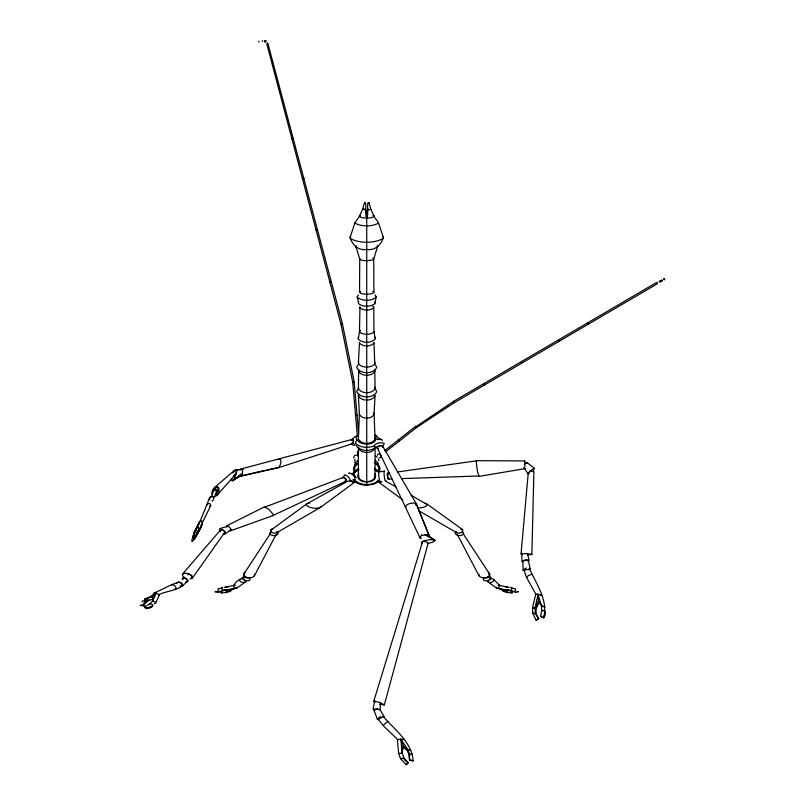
<?xml version="1.0" encoding="UTF-8"?>
<svg xmlns="http://www.w3.org/2000/svg" width="805" height="805" viewBox="0 0 805 805"><rect width="100%" height="100%" fill="white"/><g stroke="black" fill="none" stroke-linecap="round" stroke-linejoin="round"><path stroke-width="1.21" d="M377.203 245.817L377.565 246.572L373.731 258.938L373.902 292.356L371.799 293.714L366.728 294.278L361.656 293.714L359.553 292.356L359.714 258.938L355.88 246.572L356.253 245.817M359.956 306.725L359.473 331.579L358.316 339.197C362.552 343.312 370.904 343.312 375.14 339.197L373.983 331.579L373.731 307.399L372.796 306.101M527.436 554.897L531.864 554.474L533.896 471.65L529.348 471.257M358.386 395.436L359.382 414.042L358.386 438.705C360.58 444.934 372.866 444.934 375.07 438.705L374.063 414.042L375.07 395.436C372.866 401.655 360.58 401.655 358.386 395.436L358.668 394.269M358.386 363.156L359.473 342.528L359.714 343.393C363.246 346.824 370.199 346.824 373.731 343.393L373.983 342.528L374.778 364.152C370.723 368.106 362.723 368.106 358.668 364.152L358.668 362.159M522.324 554.464L521.056 553.921L528.261 472.716M211.957 501.042C213.788 500.579 214.402 497.732 212.842 496.635C209.119 495.035 207.851 502.32 207.227 504.805M210.679 497.299L210.84 496.705M200.968 525.655L210.759 505.49L209.803 503.568L207.338 503.648M357.319 435.696L352.711 382.184L340.928 323.942L266.797 43.883L267.763 42.907L342.387 323.59L354.19 381.902L358.597 433.13M380.775 481.541L380.352 482.557L378.964 477.627L378.602 471.79L384.689 471.328M386.259 480.988C384.84 483.926 383.593 472.555 384.226 470.895M353.616 457.894L354.532 455.509L356.846 455.006L357.953 455.841M193.733 538.344C194.257 536.492 191.56 537.951 193.733 538.344C195.625 533.011 204.43 526.591 201.663 520.674L199.902 521.479L197.165 527.144M496.605 587.157L496.776 588.224L498.204 588.264L499.804 585.577L493.606 579.328L491.603 578.694M194.407 533.363L194.327 534.711M198.885 524.146L207.177 503.99M367.935 203.222L368.771 202.971A1.238 0.543 0 0 0 368.771 202.488C366.074 204.057 369.143 214.512 366.728 218.195L361.536 217.612L359.382 216.223L362.572 209.36L364.574 202.608M373.902 709.366L373.118 708.903L374.717 700.712M529.298 568.31C536.06 583.585 548.406 600.409 543.737 617.848C542.691 617.304 541.594 616.841 540.638 616.167L541.654 610.411L541.493 606.044L538.092 594.291L535.758 593.999L532.518 607.785L532.709 613.078L536.18 620.293L538.686 618.783L536.19 614.034L536.009 608.751L536.774 605.31M398.103 739.886L383.059 725.506L377.817 718.835L380.775 716.219M402.138 750.31L402.56 747.986M358.487 294.882L357.219 296.643L358.668 303.807C363.125 306.997 370.33 306.997 374.778 303.807L376.237 296.643L374.959 294.882M221.989 592.993L221.093 592.742L221.093 591.222L226.014 589.562L226.014 592.581L227.614 592.259M540.638 616.167C545.146 621.54 547.772 609.093 541.654 610.411L542.63 611.096M543.737 617.848L545.136 611.367L544.583 611.387M213.355 491.775C213.929 487.941 218.547 491.764 215.519 493.586M358.386 476.56L358.386 447.359C360.217 454.141 373.228 454.141 375.07 447.359L375.07 476.56C373.48 483.765 357.823 483.282 358.668 475.272M538.686 618.783L535.214 613.35L535.033 608.057L538.092 594.291L541.574 595.257L540.487 595.217M228.218 526.017L228.218 526.681M353.033 479.377C355.88 483.886 361.747 485.113 366.728 485.294L366.728 214.251L367.935 208.867M195.927 535.868L197.225 534.54L202.115 523.944C198.543 534.731 184.949 554.212 196.148 529.348M354.965 458.961L354.965 462.613M354.884 465.008L355.287 463.237L358.346 460.158M378.652 470.412L378.652 466.699L375.452 463.499M379.618 470.734C381.228 466.96 377.666 463.529 374.315 462.442M192.828 537.971L194.166 532.256L195.766 530.254L197.225 530.857L197.074 533.474M277.524 531.542C276.447 534.389 271.054 533.333 270.379 530.596L307.097 503.638L347.277 481.45M479.015 574.267L478.824 575.062C480.384 579.258 488.595 578.634 489.913 574.478L463.076 533.604M270.369 533.604L243.533 574.478C244.931 578.523 251.854 578.956 254.43 575.837L275.964 534.731M254.43 575.837L254.43 574.267M348.635 473.582L349.078 472.877C352.016 473.37 355.106 476.469 355.146 479.498L353.606 479.528M271.265 530.223L271.657 529.469M357.007 414.907L355.548 414.897L356.303 415.169M521.539 361.777L522.646 362.049L521.892 362.612M483.392 578.996L483.392 580.013C485.717 581.774 490.245 580.616 491.352 577.899L489.329 576.601M558.66 340.052C559.334 338.593 560.552 341.723 559.012 340.877M587.559 323.117L588.596 323.208L588.063 324.053M374.778 369.767L375.07 388.292C372.655 394.198 360.791 394.198 358.386 388.292L358.668 369.767M358.386 388.292L358.668 387.185M375.07 370.874C372.655 376.78 360.791 376.78 358.386 370.874M179.726 585.909L181.88 586.302L182.775 585.487C182.111 583.313 178.861 581.341 176.778 582.568L176.778 583.444M187.645 574.911C188.692 572.596 194.528 576.984 191.157 577.487M182.675 585.879L187.676 580.868L187.444 579.791M415.752 427.304L416.497 427.556L454.322 402.651L657.383 283.752L657.142 282.847L656.669 282.434L453.607 401.333L415.561 426.962M379.849 704.264L384.347 704.908L428.18 542.983L425.765 541.715L422.746 541.191L373.782 701.225L374.899 702.292M223.991 530.646L221.989 530.002L220.127 530.445L182.413 574.207L182.936 576.289L184.838 577.698M190.03 578.966L191.932 578.473L192.626 577.356C191.278 573.814 185.502 571.952 182.413 574.207M358.014 338.15L358.316 337.114M220.127 530.445L220.127 531.109M192.445 577.98L225.219 531.733M193.23 535.476L192.938 537.529M479.096 475.976L401.846 478.593M232.766 473.008L235.352 469.818L243.221 469.365M373.087 215.237L378.4 222.623L383.411 237.606C380.886 245.253 374.959 250.727 366.728 249.48C358.497 250.727 352.57 245.253 350.044 237.606L355.045 222.623L360.368 215.237M154.178 603.74C157.378 603.498 154.379 600.802 152.618 601.114L149.891 603.851L144.759 606.678L144.759 607.473C147.265 610.935 157.941 604.646 149.891 603.851M155.637 603.166L159.41 594.845L156.281 593.114L153.574 593.376L153.262 594.311M382.365 440.788L381.822 439.409L377.102 439.47M526.983 463.278L526.732 462.483L524.397 464.344M358.386 303.002L358.668 302.207M376.237 296.643L375.915 297.548C370.833 301.191 362.622 301.191 357.541 297.548L357.219 296.643M373.731 307.399L373.49 308.063C369.747 310.75 363.699 310.75 359.956 308.063L359.714 307.399M373.983 331.579L373.731 332.274C369.857 335.051 363.588 335.051 359.714 332.274L360.439 330.241M143.622 604.615L140.11 605.35L143.622 605.903C143.451 598.759 151.37 596.314 156.281 593.114L152.618 601.114M264.07 507.402L343.584 477.305M306.353 504.111L306.353 505.349C310.227 508.217 316.214 509.283 320.652 507.261L354.753 482.165M320.652 507.261L320.903 506.677M194.619 532.648L199.197 522.727L194.166 532.256M353.143 443.132L353.647 440.838L352.681 439.268L241.369 468.882L240.454 469.677M511.588 592.48L512.352 591.222L507.442 589.562L507.442 592.581L505.842 592.259M201.803 524.619L202.115 523.944M210.759 505.49L209.531 506.345M424.668 534.409L435.103 540.467L433.07 542.087L428.139 543.466M214.925 489.017C216.414 484.691 219.956 489.068 217.149 491.412M359.382 216.223L359.634 215.71M350.044 237.606L350.608 236.449M368.871 202.608L370.884 209.36L374.063 216.223L371.92 217.612L366.728 218.195C364.303 214.512 367.372 204.057 364.675 202.488A1.238 0.543 0 0 0 364.675 202.971L365.52 203.222M359.956 258.455L359.956 259.421L361.767 260.267L366.728 260.82L372.796 259.874L373.731 258.938L372.796 258.002M378.4 222.623L378.008 223.438C371.226 226.718 362.23 226.718 355.448 223.438L355.045 222.623M377.203 247.326L377.565 246.572M359.553 292.356L360.509 291.39M536.18 620.293L538.384 618.572M533.192 608.107L532.518 607.785L535.033 608.057L538.344 601.506L538.092 594.291M539.32 602.19L542.469 606.729L538.344 601.506L539.32 602.19L536.009 608.751L535.033 608.057M143.622 605.903L145.091 603.297L149.328 599.846M241.852 578.694C238.028 578.946 229.012 588.002 236.68 588.224L245.565 581.854L245.887 580.475M236.68 588.224L236.841 587.157M233.329 472.364L234.708 470.362L235.865 470.523L236.247 472.122L235.171 474.759L216.897 495.427L214.13 497.098M351.262 439.983C354.371 435.736 353.596 446.664 350.739 444.108M353.526 438.272L354.592 436.823L356.102 436.793L356.635 440.355L354.562 445.165L353.496 445.497L352.721 444.622M523.793 569.588L526.561 577.467L535.838 594.201M532.628 574.679C532.055 573.432 526.47 576.199 526.822 577.517M240.695 474.427L239.95 476.439L278.248 467.775L352.872 443.535M230.673 590.498L230.512 591.564L229.073 591.605L230.19 589.884L235.241 588.264L226.014 592.581L221.093 592.742M385.746 451.746L416.608 427.475L415.752 426.258M351.795 440.073L352.681 439.268M490.466 578.312L489.219 579.369M352.54 474.024L354.009 471.861L358.376 469.063M353.677 474.205L355.025 472.223L359.04 469.637M358.778 473.541C352.66 484.67 380.785 484.67 374.667 473.541M533.202 470.895L534.359 468.359L526.983 462.473M357.219 436.622L358.205 435.213M216.897 495.427C218.708 493.133 220.339 488.726 217.531 486.612C213.305 486.26 211.051 492.127 212.118 495.649M355.609 471.378L358.587 468.389M382.174 446.785L382.174 445.598M455.721 532.175L455.137 533.312C456.344 536.462 462.613 536.422 463.801 533.272L462.533 531.672M243.724 573.703L245.163 572.415M240.806 474.688L239.588 476.198L241.007 474.779L232.182 480.816L231.377 479.116M239.85 579.328L239.518 580.697L241.057 582.005L243.553 582.488L245.565 581.854M242.979 577.527L243.674 576.933M358.054 364.786L356.716 367.342C359.604 374.426 373.842 374.426 376.74 367.342L375.392 364.786M358.054 389.026L356.716 391.582C359.604 398.676 373.842 398.676 376.74 391.582L375.392 389.026M244.046 574.83L243.563 575.766L244.619 577.225L247.165 577.99L249.711 577.608M410.248 750.31L410.792 750.019L407.974 749.817L407.36 750.562L408.9 754.728L409.544 760.172C410.711 760.423 411.878 760.846 413.076 760.866C412.1 742.049 394.068 729.411 382.939 716.068M409.544 760.172L409.504 753.993L407.974 749.817L400.85 739.201L397.388 739.644L398.656 753.51L400.538 758.662L406.233 764.75L408.175 762.607L403.969 758.119L402.118 753.067L400.85 739.201L403.667 739.403L403.124 739.684M239.377 475.815L240.625 474.306M406.233 764.75L408.175 762.607M380.473 439.59L380.473 438.946L377.716 438.826M383.663 444.974L384.216 443.344C380.815 441.925 375.543 443.112 373.49 446.242L376.217 447.349M146.198 608.56L144.759 606.678M229.294 530.435L230.663 530.747L273.247 515.502L273.247 514.445L268.739 509.213L264.231 506.999L226.769 525.776L226.537 526.913M230.663 530.747C231.488 528.704 228.872 525.806 226.769 525.776M415.611 505.107L416.165 503.558L382.445 445.819M656.669 282.434L656.729 282.998M512.352 591.222L512.352 592.742L511.467 592.993M156.281 593.114L152.568 596.847L144.638 598.719L144.638 600.007M159.299 595.167L158.494 595.63C158.032 591.977 189.94 589.19 180.722 582.458M235.171 474.759L233.792 475.624M228.409 525.836C226.698 527.758 216.706 527.104 220.329 531.592M223.116 533.906C227.976 535.124 222.623 527.748 219.866 528.955M387.718 721.642C389.258 720.012 382.113 726.03 383.562 725.154M225.219 532.407L224.535 532.809M522.817 561.85C519.939 560.844 531.994 559.062 527.828 561.005M524.639 570.604L523.109 570.363L522.858 560.713M523.109 570.363L530.223 569.014L529.006 569.769M187.676 580.868L186.589 581.2M214.844 487.256L234.185 470.623M232.736 480.645L241.077 474.769L239.87 476.389L232.182 480.816L241.108 474.759M378.763 719.157L377.465 719.529L374.033 710.352L377.525 708.611M377.465 719.529L384.066 716.51L383.432 717.024M378.662 481.44L374.063 484.097L366.728 485.294M384.72 450.659L415.642 426.338M356.031 436.36L357.994 434.831M376.257 447.057C370.733 451.706 360.409 451.756 356.092 445.477M357.289 463.257C353.767 464.888 351.946 469.748 355.166 472.595M357.994 463.499L354.804 466.699L354.804 470.412M524.095 569.306L526.389 567.958M224.867 534.138L231.729 529.277M382.536 447.489C386.551 443.293 372.101 447.379 378.259 448.647M233.812 585.285L234.819 585.084M242.386 473.974L233.38 480.112L236.358 473.883L236.7 471.358L235.905 469.657M270.923 531.672L269.655 533.272C270.842 536.422 277.101 536.462 278.309 533.312L277.041 531.702M382.838 238.763C373.148 243.452 360.298 243.452 350.608 238.763M194.538 538.686L196.148 536.694L194.206 535.878M278.933 459.202L280.382 459.102L280.945 461.476L280.281 464.928L278.792 467.433L266.375 470.05M270.862 529.63L272.171 529.056M512.352 592.742L507.442 592.581L498.204 588.264L514.013 591.695C515.723 591.343 516.448 587.63 514.013 588.676L511.225 587.791M240.373 476.419L241.721 474.91L242.577 472.082L242.426 469.587L241.369 468.882M214.673 495.296C221.405 490.537 212.651 484.691 212.611 493.827M276.477 532.86L319.917 507.734M521.056 553.921L526.893 553.548L531.864 554.474M398.656 753.51L402.118 753.067L403.375 746.084L400.85 739.201M412.351 754.285L411.778 754.476M353.848 382.234L353.415 381.741L352.952 382.345M527.718 560.23L528.201 559.928L530.264 569.155M356.162 481.752L353.204 482.175L350.245 480.967M487.528 577.064L488.102 576.783M373.118 708.903L380.363 709.628L379.698 709.95M153.574 593.376L172.018 584.521L179.163 581.975M421.277 535.073L421.86 534.802M216.374 591.423L214.975 591.725L217.773 592.4L223.146 590.508L235.241 588.264M272.11 529.157L272.704 528.915M152.105 606.366L152.598 606.175L146.057 608.51L152.105 606.366L150.706 606.507M373.782 701.225L379.678 702.322L384.347 704.908M504.373 589.592L504.373 591.605L502.773 591.273M381.952 481.732L377.293 481.752M222.22 587.791L219.443 588.676C216.998 587.63 217.732 591.343 219.443 591.695M146.53 600.882L152.568 599.423L152.568 596.847L152.588 601.556M330.583 282.183C332.767 281.156 328.521 281.7 330.392 282.213M374.567 710.292L374.043 710.413M307.097 503.638L309.804 503.125M523.673 560.381L526.389 559.807M372.896 446.403C367.322 448.093 360.549 447.731 356.031 443.706M240.806 475.916L263.939 470.603M272.784 515.603L346.452 480.957L346.19 479.186L343.846 477.254M363.437 209.008L362.572 209.36L365.52 209.853M380.644 481.732L378.662 481.843M380.222 481.873L377.505 482.235M224.354 587.268L235.241 585.245M244.126 576.601L242.104 577.899C243.201 580.616 247.729 581.774 250.053 580.013L250.053 578.996M525.705 468.51L478.975 476.399L477.395 471.136L476.258 462.03L476.419 460.681L524.639 460.933L525.051 461.688M532.709 613.078L536.19 614.034L535.406 613.883M387.265 473.421L389.741 473.058M397.167 472.002L476.63 460.802M524.286 569.94L523.703 569.94M498.637 585.084L499.643 585.285M510.732 587.328C512.916 587.087 511.658 590.176 510.3 590.508L503.256 589.884L498.204 588.264M354.794 481.843L352.801 481.732M418.026 508.247L423.651 507.261L426.358 506.023L427.354 504.695L411.154 495.236M225.491 587.278L227.845 587.066M230.19 589.884L223.146 590.508L221.486 588.183L222.723 587.328M241.822 469.406L235.352 469.818L242.094 469.426M377.797 479.991L378.42 481.642L378.481 480.494C372.705 485.485 363.739 485.727 357.168 482.175L350.879 480.907M381.178 445.386L377.887 446.302L377.183 447.61L420.089 538.022L421.277 538.475M409.725 754.698L408.9 754.728L409.504 753.993L412.321 754.194M403.969 758.119L400.508 758.562L401.826 758.843M388.171 478.985L391.894 478.884M534.158 468.158L530.254 470.975L528.422 474.346L523.834 467.564M364.796 208.877L365.52 208.867L366.728 214.251M367.935 209.853L370.783 209.23M524.639 460.933L524.91 467.041M425.986 535.567L429.125 535.587L416.346 504L429.125 535.587L427.133 535.365M544.432 607.01L544.985 607L541.493 606.044M517.072 591.423L518.47 591.725L515.673 592.4L514.013 591.695M505.61 587.066L507.955 587.278M429.005 535.285L425.986 534.953C434.247 535.768 420.562 533.212 419.928 537.629L420.089 538.022M352.258 443.937L351.503 443.374M175.037 588.888C178.559 588.737 171.978 582.005 171.797 585.567M498.204 585.245L509.092 587.268M185.834 581.824C191.479 582.89 183.973 575.193 183.148 578.996M144.286 603.146L145.091 603.297L145.091 600.721L142.384 600.983L142.072 601.919M409.846 759.799L413.076 760.866M425.181 503.296L426.358 503.638M461.285 529.056L462.945 530.072L462.02 532.186L459.494 533.121L456.978 532.86L418.962 510.873M533.373 613.39L532.729 613.148M483.735 577.608L486.28 577.99L488.826 577.225L489.883 575.766L488.826 574.468M185.412 578.312L182.433 577.98L182.433 579.64M377.887 447.993L377.183 447.61M660.513 280.573C658.993 280.321 660.905 283.038 661.006 281.327M460.742 528.915L461.335 529.157M192.606 538.243L194.065 538.847M434.871 540.044L429.94 539.632L424.658 540.719L421.407 542.369L422.102 543.606M375.08 469.063L379.437 471.861M374.416 469.637L378.43 472.223M245.344 576.783L245.928 577.064M244.227 579.369L242.979 578.312M386.169 481.45L395.949 486.844M348.092 480.998L350.437 481.42C350.396 478.391 347.307 475.282 344.369 474.789L344.037 476.147M345.023 481.159C349.783 482.95 341.672 473.893 342.598 478.512M352.167 481.501L351.211 480.816M416.165 503.558C412.734 502.26 407.561 503.377 405.428 506.425L406.163 507.21M456.978 532.86L455.932 531.542M489.772 576.933L490.466 577.527M487.448 580.969C488.444 583.544 493.374 582.709 494.049 580.204L493.606 579.328M185.834 578.614L187.193 579.6M372.936 291.39L373.902 292.356M488.293 572.415L489.722 573.703M662.062 279.969C660.412 279.244 662.193 282.475 662.414 280.623M487.89 581.854L496.776 588.224M427.093 504.111L462.593 529.63M378.702 482.165L402.772 499.875M429.87 536.593L435.103 540.467M375.341 455.801L377.273 457.26M375.1 460.158L378.169 463.237L378.571 465.008M374.627 468.238L377.847 471.378M375.452 434.831L378.652 438.131M355.025 480.464L357.168 482.175M407.974 749.817L403.375 746.084L402.772 746.829L407.36 750.562L406.072 748.63M404.291 759.648L407.984 762.828M659.144 281.297L659.577 282.082M354.512 475.232L352.137 473.441L351.01 473.561M453.618 402.379C455.57 403.617 453.547 399.793 453.426 402.037M354.401 475.121L356.233 477.687M221.093 591.222L221.727 592.158M461.798 529.469L462.181 530.223M388.04 478.985L387.104 474.487M375.251 435.213C380.262 444.752 360.821 447.147 357.219 439.661M503.256 589.884L504.373 591.605M379.729 709.155L384.066 716.51M457.482 534.731L479.015 575.837M213.577 497.581C212.5 494.602 208.555 497.299 209.793 499.724M373.812 215.71L374.063 216.223M382.838 236.449L383.411 237.606M355.88 246.572L356.253 247.326M374.778 302.207L375.07 303.002M375.14 337.114L375.432 338.15M374.778 362.159L375.07 363.156M388.453 473.984C386.541 468.892 388.503 483.151 389.087 478.422M374.778 387.185L375.07 388.292M373.812 413.015L374.063 414.042C372.131 419.526 361.324 419.526 359.382 414.042M374.778 437.538L375.07 438.705M527.476 553.548L529.076 560.391M378.491 458.961L378.903 460.792M374.778 475.272L375.07 476.56M264.473 40.572L264.614 41.739M262.42 40.663L262.521 41.478M258.858 41.176L258.979 42.142M357.44 452.108L357.762 455.771M521.721 553.337L521.992 561.588M380.212 702.654L380.383 709.769M229.073 589.592L229.073 591.605M217.773 591.464L217.773 592.4M147.345 598.457L147.345 601.033M357.752 452.44A2.023 0.725 -4.9 0 1 358.869 451.273M377.454 455.238A2.023 1.58 51.8 0 1 379.306 454.161A2.023 1.58 51.8 0 1 380.966 456.344A2.023 1.58 51.8 0 1 379.397 457.804M265.328 42.041L265.962 40.844L265.328 42.041M398.123 440.295C399.059 443.012 399.984 438.755 398.123 440.295M199.066 528.644L198.755 530.052L199.821 528.593L196.913 527.386L195.836 528.835L197.899 526.722L199.066 528.644M291.843 138.651L293.292 138.39L291.843 138.651M302.428 178.549L303.867 178.297L302.428 178.549M316.003 229.787L317.452 229.526L316.003 229.787M340.948 323.851L342.387 323.59L340.948 323.851M663.833 278.832C664.135 281.549 665.765 278.117 663.833 278.832M483.795 383.754C484.036 386.46 485.868 383.089 483.795 383.754"/></g></svg>
